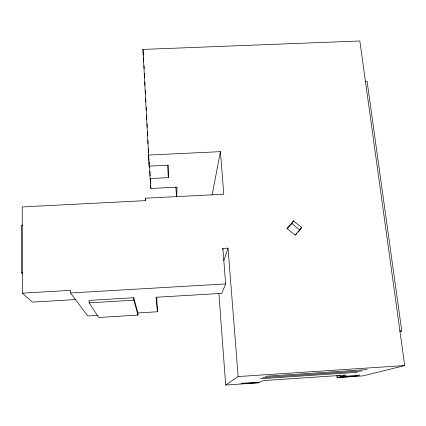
<?xml version="1.0" encoding="UTF-8"?>
<svg xmlns="http://www.w3.org/2000/svg" width="426" height="426" viewBox="0 0 426 426"><rect width="100%" height="100%" fill="white"/><g stroke="black" fill="none" stroke-linecap="round" stroke-linejoin="round"><path stroke-width="0.64" d="M149.451 166.055L150.096 178.547L168.318 177.647L168.318 165.203L149.175 166.129L142.955 49.421L359.848 40.981L404.7 365.572L362.979 375.886L337.067 377.606L336.844 375.636M176.684 196.892L177.04 187.158L150.831 188.473L150.096 178.547M212.111 195.097L220.423 151.651L148.355 155.075M222.51 249.684L222.905 248.427L228.027 248.145L238.145 376.547L225.679 385.019L218.9 293.589M223.751 260.728L228.027 248.145M222.905 248.427L225.631 283.929L221.765 293.381L156.033 297.263L157.439 311.768L137.902 312.945L133.743 297.747L89.082 300.383L89.146 302.838L98.71 317.476L137.997 315.102L137.902 312.945M287.129 228.964L291.901 223.517L293.557 220.828L301.624 227.559L300.208 229.641M301.624 227.559L295.048 235.115L286.97 228.352L293.557 220.828M295.527 235.141L296.826 233.645M298.12 232.154L299.856 230.162L291.901 223.517M399.918 331.62L401.755 330.89L367.095 81.286L365.151 81.371M337.067 377.606L355.438 376.179L359.901 375.04L340.055 376.786L339.831 374.843M340.055 376.786L346.359 375.056L263.662 380.54L260.259 382.09L242.389 383.278L241.515 383.757L259.184 382.585L258.651 382.825L225.679 385.019M260.382 378.709L357.329 372.287M238.145 376.547L404.7 365.572M265.27 376.302L367.276 369.566M262.767 377.537L362.175 370.961M399.764 331.013L401.755 330.89M98.001 315.346L87.697 315.97L70.54 292.971L70.487 290.362L22.434 293.152L22.205 206.935L145.58 200.625L145.458 198.196L223.778 194.208L220.423 151.651M70.54 292.971L225.631 283.929M75.881 299.553L32.419 302.114L22.434 293.152M89.146 302.838L133.849 300.192L137.997 315.102M22.605 225.162L21.3 225.232L21.407 272.64L22.732 272.565M21.407 272.64L22.764 274.04M355.279 374.864L355.438 376.179M337.877 375.838L338.052 377.34M145.458 198.196L145.724 200.843M142.955 49.421L143.349 55.215M143.482 57.143L143.786 61.648M175.885 186.966L176.486 196.86M167.583 165.075L168.318 177.647M156.683 297.135L157.439 311.768M149.67 165.884L149.739 167.216M149.941 171.199L150.181 175.853M150.351 179.17L150.591 183.824M150.66 185.15L150.831 188.473M149.249 162.109L149.318 163.424M144.025 65.545L144.196 68.858M144.435 73.501L144.638 77.473M144.872 82.111L145.042 85.424M145.282 90.067L145.484 94.039M145.724 98.678L145.889 101.99M146.161 107.293L146.331 110.606M146.571 115.244L146.773 119.221M147.007 123.859L147.178 127.172M147.417 131.81L147.62 135.787M147.859 140.42L148.024 143.727M148.264 148.339L148.466 152.295M148.669 156.246L148.903 160.858M148.972 162.178L149.175 166.129M133.743 297.747L133.849 300.192"/></g></svg>
